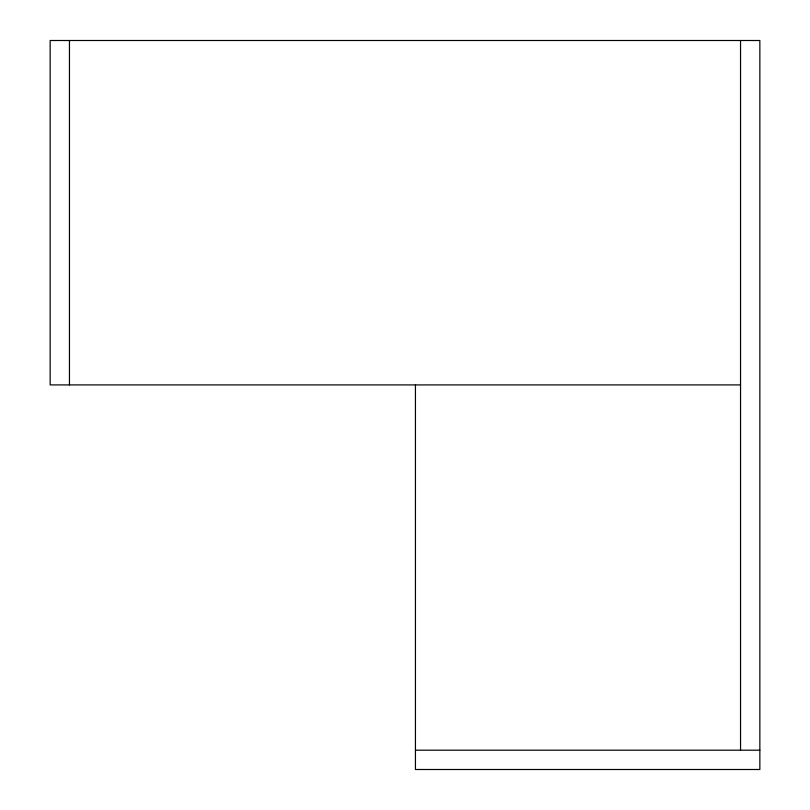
<?xml version="1.0" encoding="UTF-8"?>
<svg xmlns="http://www.w3.org/2000/svg" width="810" height="810" viewBox="0 0 810 810"><rect width="100%" height="100%" fill="white"/><g stroke="black" fill="none" stroke-linecap="round" stroke-linejoin="round"><path stroke-width="1.21" d="M740.542 384.912L50.149 384.912L50.149 40.5L759.851 40.5L759.851 769.5L415.439 769.5L415.439 384.912M415.439 750.192L759.851 750.192M740.542 40.5L740.542 750.192M69.457 40.5L69.457 384.912"/></g></svg>
